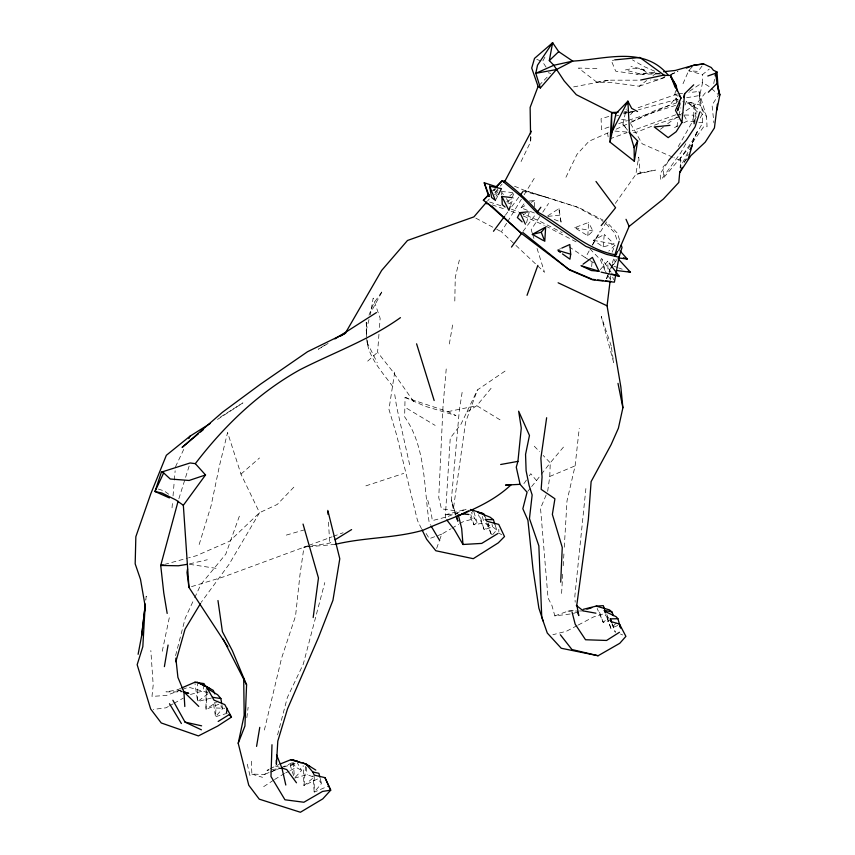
<?xml version="1.0" encoding="UTF-8"?>
<svg xmlns="http://www.w3.org/2000/svg" width="855" height="855" viewBox="0 0 855 855"><rect width="100%" height="100%" fill="white"/><g stroke="black" fill="none" stroke-linecap="round" stroke-linejoin="round"><path stroke-width="0.64" stroke-dasharray="4.28 3.21" d="M314.255 776.447L314.191 792.179L328.587 785.927M693.854 123.986L693.747 103.337L682.664 101.724M206.13 688.927L205.959 709.329L219.724 703.9L222.524 708.784L215.481 716.736L213.355 702.479M534.439 206.728L534.535 200.476L527.065 201.32M454.807 301.046L455.255 277.437L459.349 260.059M405.067 397.404L425.149 406.253L455.972 415.562L447.87 411.65L405.067 397.404L404.639 416.855C426.111 447.304 423.749 487.596 429.253 522.929L430.557 525.13M547.67 491.358L549.776 476.449L550.257 462.812L564.76 445.562M680.217 168.296L680.698 158.057L693.031 139.846L702.746 122.767L702.158 113.747L697.327 108.51L689.077 103.583L685.443 103.327M293.639 775.667L290.39 765.834L290.572 762.19M206.921 690.99L205.959 709.329L218.046 700.982M587.834 235.82L588.561 222.428L574.71 227.687L587.834 235.82L592.91 230.968L588.561 222.428M680.698 158.057L680.163 167.666L689.558 149.112M214.584 702.404L215.994 708.004L215.481 716.736L227.9 713.091M561.596 593.434L562.75 573.63M563.21 565.7L564.065 551.176M564.289 547.211L566.993 500.987L575.116 465.847L579.252 428.302M445.263 518.034L450.243 438.123L461.069 424.037L477.443 389.912L505.369 370.867M521.069 161.552L530.656 141.727L530.987 136.469M413.628 401.583L391.985 370.568L377.589 352.281L379.075 332.702M379.46 327.486L380.154 318.349L373.175 298.117L370.268 314.64M591.671 266.6L592.098 261.341M172.037 507.827L172.592 501.212M173.031 495.932L174.249 481.376M174.356 480.061L175.136 470.795M305.598 766.401L303.974 785.521L318.071 778.745L321.48 783.565L314.191 792.179L313.037 775.742M446.214 368.965L443.008 406.51L438.754 497.589L441.469 508.832L454.422 510.627L457.938 513.438L444.429 515.084L466.445 509.131L447.379 516.709L432.299 520.631L431.177 512.22L427.628 499.865M603.16 246.86L604.271 234.43L593.391 240.341L603.16 246.86L614.264 244.049L604.271 234.43M585.889 488.568L574.849 596.095L575.191 602.187M145.82 599.857L146.226 596.181L145.778 600.114M610.246 279.938L611.047 273.461M246.817 717.762L248.132 707.277M694.613 124.05L696.034 112.892L693.747 103.337M421.494 528.721L417.497 520.535L396.741 435.377L388.95 409.342L394.764 371.818M203.821 684.812L203.009 690.926L189.041 694.891M307.629 545.853L303.963 547.2L299.934 575.084L295.552 616.028L281.562 658.211L264.259 730.544M676.925 126.711L678.058 119.198M462.127 392.36L459.338 410.25L451.344 500.079L453.342 509.291L465.59 422.167L477.443 389.912M449.335 343.988L453.139 321.897M675.525 90.769L674.894 94.349L676.668 102.579M713.754 83.555L714.684 78.393M162.268 651.264L169.44 617M627.517 130.152L622.921 124.221L626.223 108.916M526.552 222.856L529.298 211.709M369.018 319.524L366.197 330.511L366.603 336.934M175.585 655.603L185.225 618.165L194.16 598.917M277.576 734.883L287.333 697.541L303.29 664.1L324.782 582.597M678.785 115.425L680.847 107.762M199.162 544.528L211.121 505.636L219.575 465.323L227.59 432.491L240.96 474.108L259.546 512.679L229.055 564.332L201.224 602.315M178.866 498.743L189.34 465.441M612.308 263.116L614.211 257.034M510.659 205.318L513.31 197.762M436.649 548.376L439.171 541.268M439.598 540.082L441.693 534.151L450.777 528.871M239.357 516.196L225.784 554.136L200.861 584.478L194.716 597.709M507.592 202.785L510.061 203.725L511.835 198.809M512.284 197.58L513.609 193.893M606.377 278.751L610.481 267.925M368.986 315.238L373.55 303.429L382.602 290.807L370.899 312.193M685.037 104.962L686.437 101.35L700.181 105.133L706.604 117.017L707.042 126.764L703.665 126.754L686.907 150.309L663.576 177.797L663.085 166.917L668.514 161.061M612.127 252.268L614.991 245.257L608.771 251.124M546.142 494.992L540.531 508.308L548.023 597.923L551.913 605.479L554.852 615.899L572.23 613.762M692.219 143.298L697.68 130.494L693.031 139.846M606.697 278.687L607.745 276.261M608.268 275.043L615.055 259.225M683.006 83.737L688.649 70.773L692.828 66.209M684.353 162.568L688.115 154.199M175.467 466.83L184.402 447.977M565.946 177.263L577.018 154.328L589.01 141.246L611.261 131.392M496.071 199.3L497.867 195.752M546.11 67.139L542.455 61.678L545.447 56.109M694.26 120.641L696.622 116.28M588.849 259.802L585.429 257.708L589.758 249.767M592.226 245.235L599.633 231.62M496.071 196.233L497.236 194.117M685.785 143.758L680.74 152.842L660.894 180.116L660.06 173.907L668.054 161.884M700.149 117.99L702.725 113.501L698.995 91.464L688.874 92.607M592.643 244.733L606.484 221.926L617.385 233.18L619.704 240.362M537.058 248.452L544.507 272.296L501.383 231.769L506.897 222.802M507.581 221.68L521.368 199.268M524.126 194.78L535.508 176.29M539.868 216.539L531.169 229.632L532.344 233.404M542.765 212.179L548.557 203.447M678.239 146.579L692.101 122.233L694.581 113.822L696.034 112.892M613.484 264.74L617.759 258.37M526.402 480.083L524.222 483.267L522.149 483.802M529.32 475.829L530.773 473.702L536.502 480.542L530.998 487.371M615.333 203.405L635.81 174.516L638.696 157.096L640.181 172.881L635.81 174.516L655.422 170.092L640.181 172.881M702.03 66.027L698.108 71.392L688.649 70.773L702.447 74.62L709.276 69.073M523.078 231.363L535.465 214.584M610.951 267.583L617 259.396M505.401 215.193L507.785 211.976M511.76 206.611L518.921 196.96M534.354 212.991L521.016 207.829L525.814 201.459M536.502 480.542L540.542 475.327M541.354 474.29L550.257 462.812L543.149 455.426M705.386 92.735L697.434 102.867L681.435 113.939M630.52 114.709L633.448 111.032L628.511 112.433M527.856 491.262L530.218 488.344M493.923 190.718L495.451 188.827M491.08 388.288L476.801 405.708L466.851 411.992M487.564 200.978L489.274 198.991M495.237 192.044L499.512 187.074M500.357 186.08L502.067 184.092M492.576 534.749L496.723 529.908L494.885 524.243M493.677 190.761L495.334 188.859M600.221 269.678L607.777 261.16L607.99 271.601M295.349 777.163L301.655 770.43L297.305 762.788M492.587 190.718L494.425 188.795M293.831 487.19L277.266 504.439L259.546 512.679L229.546 541.258L196.222 555.761L188.613 557.834M539.003 85.511L547.136 77.153M473.552 510.649L471.522 512.711L477.047 522.533L473.948 524.81L469.662 515.854M616.337 623.006L610.876 628.297L605.618 613.933M494.564 194.844L498.497 191.296M367.693 361.12L377.589 352.281M687.292 158.827L683.722 161.99L673.943 157.705M240.96 474.108L259.493 457.981M606.911 614.66L608.279 618.037L603.17 622.333L597.164 608.429M488.12 523.207L489.242 525.579L484.09 529.726L478.511 514.753M596.886 68.528L578.493 68.069L596.758 82.112L613.195 82.753L639.23 86.216L646.626 80.52M652.964 75.635L657.196 72.386L636.975 74.257L615.718 71.189L611.24 60.427L613.772 60.181M660.477 129.244L663.566 126.871M667.68 123.697L680.366 114.677M207.957 693.747L197.633 701.581L194.993 683.562M494.863 192.781L498.048 190.398M509.911 195.656L513.021 193.412M689.515 91.229L702.607 82.486L702.447 74.62M263.682 786.653L273.45 780.252M274.53 779.536L284.555 773.465M217.469 419.452L242.916 402.897L219.265 417.774M547.788 215.802L558.999 208.62L561.062 222.076L551.464 218.378M506.684 201.866L512.198 198.446M324.921 345.099L318.263 349.235L330.853 341.808M191.509 586.637L223.433 576.911L303.963 547.2L329.709 543.085L332.99 541.065M451.91 528.219L458.729 524.254M459.862 523.602L463.271 521.625L474.407 518.59M168.339 706.508L166.041 707.801L153.28 709.426M169.493 705.867L172.945 703.932M174.089 703.291L183.291 698.118M521.016 207.829L526.648 204.762M531.158 202.314L534.535 200.476M577.114 625.625L566.544 631.204L552.886 634.709M578.29 625.005L593.562 616.947L603.79 613.751L608.279 618.037M269.058 769.276L266.952 770.376L279.446 768.474M270.116 768.72L278.912 764.53M674.51 127.577L677.983 125.803M683.765 122.842L687.238 121.057L697.573 122.201M285.73 772.867L289.236 771.071M290.401 770.462L296.257 767.469L301.655 770.43M523.335 214.626L525.718 213.461M616.092 129.201L629.408 123.024M630.616 122.457L669.935 104.973L675.311 98.421L678.368 99.982M670.598 74.845L677.844 71.51M557.171 250.173L560.624 248.634M281.338 767.608L292.207 762.82L294.761 762.799M290.39 765.834L296.151 763.291M180.597 688.414L177.049 689.953L165.956 691.855L181.367 691.909M664.998 76.843L657.944 79.814L650.334 79.975M670.865 74.364L677.919 71.392M549.776 476.449L575.116 465.847M617.78 625.497L610.876 628.297L606.131 613.954M251.327 761.228L251.894 774.096L264.174 774.47L269.09 772.535M270.319 772.054L280.333 768.175L270.394 772.044M264.174 774.47L269.154 772.525M181.132 689.921L166.469 695.404L151.987 696.419L153.195 684.962L150.833 650.548M182.361 689.461L188.474 687.174L208.983 692.956M675.717 114.816L632.198 130.762M308.858 545.394L332.071 536.812M333.29 536.363L343.058 532.751M441.693 534.151L429.328 538.671L425.192 532.002M554.852 615.899L567.977 611.122L575.607 610.235M609.711 138.905L627.196 132.568M677.502 93.89L636.751 108.222M676.968 102.739L655.154 110.402L633.149 121.1L630.584 120.715M608.942 127.032L601.567 129.597L601.076 118.717L610 116.098M618.774 123.622L627.378 120.63M628.607 120.202L676.059 105.251M278.922 768.677L282.577 767.405M283.785 766.988L296.054 763.098M639.23 86.216L664.549 77.623M496.723 529.908L492.683 526.883L484.09 529.726L479.986 515.683M365.887 485.864L403.731 473.403M679.928 116.697L660.124 122.992L635.201 132.707L631.407 132.407M573.448 613.388L578.333 611.859M624.011 111.973L630.381 110.092M677.502 99.255L638.482 109.782M286.297 535.102L303.952 529.993M616.188 115.949L618.646 115.243M623.584 113.843L627.281 112.785M164.523 564.428L187.352 558.187M294.451 778.125L307.212 774.63L314.02 777.206L303.974 785.521L303.119 765.61M611.314 620.185L603.17 622.333L598.489 609.209M211.431 698.011L197.633 701.581L197.526 683.647M189.564 563.851L207.305 559.758M447.87 411.65L476.801 405.708L501.393 420.649M573.652 86.889L609.316 80.178L640.192 80.178M489.242 525.579L484.048 522.929L473.948 524.81L470.25 512.744M335.139 544.4L303.963 547.2M686.651 97.716L699.721 95.514L702.607 82.486L709.832 86.986L718.553 94.884L712.044 105.09L713.904 122.874M596.758 82.112L609.316 80.178M678.763 93.751L682.557 93.323M547.948 216.39L559.544 215.161L561.062 222.076M623.573 112.849L627.388 112.486M628.66 112.358L635.009 111.749M631.076 111.749L634.955 111.599M567.977 611.122L578.236 610.994M579.519 610.983L583.367 610.94M659.654 73.936L636.975 74.257M677 114.848L693.651 115.19M215.994 708.004L224.78 708.282M614.959 131.072L630.135 132.301M501.19 191.456L512.765 192.546M660.851 73.925L646.775 72.493L641.474 68.913L630.969 66.508M698.866 122.34L702.746 122.767M621.585 119.401L629.291 120.534M189.575 564.343L218.869 568.746M593.391 240.341L614.264 244.049M574.71 227.687L592.91 230.968M644.328 70.035L633.993 68.154L625.208 69.992L642.757 74.631L646.775 72.493L644.328 70.035L641.474 68.913M522.843 191.028L547.574 197.633L579.198 207.712L603.074 220.152M548.215 72.728L550.759 73.445M181.645 691.257L177.049 689.953L181.72 691.31M251.894 774.096L262.517 777.334M514.55 186.23L525.152 190.654L547.574 197.633M158.293 489.049L164.395 491.016L169.664 494.938M275.374 765.962L279.756 767.384M525.152 190.654L576.986 207.049L603.149 221.338M489.637 202.015L501.746 206.012M511.429 209.208L518.675 211.976M492.224 204.911L506.096 209.55M511.151 211.228L516.196 212.916M613.943 266.226L617.481 267.497M618.657 267.925L622.194 269.207M536.78 59.337L542.455 61.678M523.271 215.92L544.282 225.314M620.473 634.025L622.643 634.955M519.872 212.5L539.088 220.868L562.13 232.549M672.725 157.17L642.191 143.8L630.253 123.013M654.759 71.243L643.783 66.412L632.476 59.903M576.131 241.858L545.415 225.902M475.829 218.153L495.569 228.67M496.734 229.29L501.383 231.769M677.962 96.177L674.894 94.349L677.47 101.692M406.82 408.359L435.152 425.405M589.982 260.508L595.668 264.003M498.839 532.964L501.671 534.77M569.067 246.753L585.429 257.708M689.077 103.583L697.456 112.069M589.95 248.88L600.199 259.45L605.222 271.014M534.279 446.203L539.601 451.739M606.003 223.754L614.606 232.72L617.438 241.58M292.207 762.82L296.257 767.469M622.921 124.221L627.068 129.265M392.798 386.631C382.367 372.011 367.661 357.08 366.688 338.227M501.928 192.482L503.403 194.523M506.363 198.617L510.061 203.725M607.702 275.428L610.641 279.628M611.101 272.189L601.61 258.563L606.238 273.333M684.032 115.34L687.238 121.057M366.934 342.075L377.215 362.638M484.753 516.11L485.875 518.472M486.613 522.907L491.743 535.722L487.874 523.72M612.03 623.947L615.269 632.198M612.116 623.68L615.29 632.123M612.746 277.18L613.569 279.681M455.95 515.309L451.344 500.079L455.95 514.956M532.74 234.655L533.915 238.417M706.604 117.017L698.995 91.464L700.181 105.133M473.894 511.835L477.047 522.533M492.01 524.446L492.683 526.883M482.38 516.463L484.048 522.929M320.187 778.445L321.48 783.565M247.255 764.178L250.355 777.131M409.641 464.693L396.592 406.627L394.273 391.515M221.915 704.958L222.524 708.784M501.372 192.632L501.735 194.993M306.165 767.095L307.212 774.63M607.616 133.145L608.119 136.864M367.19 340.397L367.939 347.814M558.999 208.62L559.544 215.161M293.372 762.542L294.355 776.832M328.491 522.17L329.709 543.085M530.581 136.447L530.656 141.727M498.796 529.288L498.818 531.735M366.239 322.324L366.688 335.459L366.239 322.324M611.229 346.019L601.268 316.425L613.644 362.477L611.229 346.019"/><path stroke-width="1.28" d="M271.986 744.737L270.982 776.522L284.95 799.778L303.899 802.247L322.559 791.42L330.703 790.191L324.975 777.633L314.266 775.143L312.77 771.958L305.823 763.857L290.689 759.753L280.087 764.049M217.972 600.541L222.407 631.653L232.357 650.698L246.582 684.844L244.925 726.023L238.214 743.262L248.762 785.253L259.257 799.158L300.404 812.25L322.784 798.869L330.703 790.191L324.975 777.633M560.72 582.148L562.259 547.424L552.362 514.4L554.927 498.775L541.151 489.37L542.059 477.122L540.884 458.216L546.644 417.732M629.045 132.13L637.659 141L634.325 161.242L610.043 142.122L611.646 112.497L576.323 94.713L564.172 80.926L553.816 65.279L549.316 60.609L552.619 42.75L558.7 51.653L572.722 61.111C605.051 59.38 644.371 45.401 668.45 75.454M210.255 423.439L189.992 436.189L166.351 455.288L150.822 493.698L135.849 536.694L135.176 563.84L140.477 579.273L145.136 605.981L142.828 646.658L137.163 664.709L150.651 708.987L161.253 722.967L198.413 735.92L217.726 726.045L231.47 717.11L224.801 704.616L214.028 700.16L206.151 686.373L197.516 682.365L194.801 682.269L181.784 687.901M669.978 125.343L654.246 126.957L668.161 137.623L676.177 131.713L681.895 122.628L684.641 93.729L693.704 84.837M679.821 171.363L678.795 182.457L663.373 199.055L629.141 226.393L618.699 250.718M543.085 620.922L538.874 608.14L532.964 568.885L527.93 520.321L522.843 508.746L527.075 492.245L520.086 484.336L516.27 467.183L517.927 461.379L521.283 428.056L518.643 411.202L529.469 435.462L525.558 454.4L526.114 470.774L529.106 485.469L532.152 494.96L529.459 518.568L538.853 545.853L541.749 617.128L547.275 633.031L561.243 648.261L598.105 655.742L619.779 643.291L625.903 636.355L619.48 624.086L611.111 621.596L610.31 618.86L617.919 618.721L620.58 628.136M138.115 654.289L141.674 635.554L145.318 604.058M141.674 635.554L145.136 605.981M577.606 611.913L578.75 615.557L576.815 604.913L588.347 519.498L591.115 481.611L611.09 444.696L618.4 428.216L622.889 407.75L620.858 386.984L607.071 305.801L610.085 281.231M717.398 104.139L714.427 127.951L705.172 142.219L690.861 155.663L680.046 172.133L682.194 167.345M313.176 617.545L318.466 578.001L303.044 524.072M561.767 248.11L569.815 244.509L570.691 254.192L569.954 259.183L562.494 253.924M187.555 568.917L187.01 572.497L188.955 587.406L227.879 646.893M610.043 142.122L615.953 113.587L627.88 101.253L631.706 108.403L637.552 111.503M256.575 746.383L259.77 727.359M164.384 666.622L168.072 645.044M675.952 88.386L676.369 85.992L670.48 75.454L662.785 75.326L640.662 80.049M715.154 75.817L715.624 73.231L716.982 71.97L713.391 70.228L711.221 67.492L703.601 63.89L693.929 65.215L675.226 70.473L663.63 71.702M621.254 245.15L622.023 247.544L619.009 257.248L614.392 282.171L592.601 279.831L569.687 270.084L521.454 233.426L488.066 203.768L486.121 203.608M226.425 712.814L227.291 708.357M716.885 110.081L719.825 95.001L718.029 86.729L716.982 71.97M238.214 743.262L244.167 715.229L243.696 678.143M627.324 103.808L627.88 101.253L629.558 132.29L634.111 147.659L634.325 161.242M678.143 108.318L677.577 110.701L679.992 103.904L679.308 101.328M178.096 501.212L160.719 565.465L163.765 592.868L167.174 613.42M683.615 97.556L684.641 93.729M175.82 661.791L185.043 629.13L200.551 603.438M688.136 159.222L692.422 144.634L690.274 149.411M614.595 255.816L619.17 241.217M699.743 112.315L695.072 126.882L686.383 140.081L668.492 160.612M617.449 251.37L616.252 254.929C586.017 249.895 564.343 226.415 538.265 212.393C528.134 200.754 516.666 190.505 504.589 180.961L503.67 180.929M188.955 587.406L183.344 505.294L205.531 474.953L195.325 463.645L190.12 462.972L161.403 472.131L154.99 491.507L169.376 497.92M510.211 206.579L508.885 210.362L501.896 196.468L512.038 197.623M527.033 295.317L537.848 265.392M551.422 44.973L552.619 42.75L534.514 58.397L531.714 68.047L538.094 86.441L530.132 107.42L530.538 133.818M671.378 78.115L670.48 75.454L681.018 98.09L675.493 110.37L681.895 122.628M161.403 472.131L163.679 472.922L154.99 491.507L162.055 493.079L175.916 499.972L183.344 505.294M188.87 438.551L189.992 436.189M498.454 194.566L501.447 188.645L489.594 186.208L491.614 197.494L494.511 199.739M627.88 101.253L611.667 132.301L611.646 112.497L618.122 112.251M531.318 131.2L505.476 180.116L503.777 182.104M528.134 211.826L519.99 212.649L517.371 217.555L522.127 221.873M634.111 147.659L637.659 141M334.925 338.901L346.029 332.007L381.651 270.437L407.493 240.479L473.916 216.881L486.709 201.972M552.619 42.75L537.517 65.204L535.786 73.316L540.392 87.969L556.402 69.554L572.722 61.111L553.816 65.279L535.786 73.316L556.402 69.554M511.472 247.084L521.529 233.458M537.004 212.489L540.873 207.241M493.474 231.267L504.61 216.262M520.513 194.822L522.897 191.606M601.225 225.57L615.579 207.744L595.988 181.474M195.325 463.645C223.999 426.164 258.467 392.755 299.945 369.745C333.61 352.581 369.499 339.788 400.45 317.654M541.268 232.282L545.65 227.056L544.774 241.324L541.268 232.282L532.334 234.366L543.641 240.693M521.454 233.426L492.779 207.134L483.374 200.305L488.739 194.726M495.9 187.277L502.163 180.768L522.373 197.655L537.645 213.622L585.867 246.368L606.526 254.363L619.009 257.248M483.374 200.305L488.9 194.555M496.274 186.882L502.163 180.768M708.357 92.233L717.014 83.437L715.624 73.231L707.812 76.01M549.316 60.609L558.7 51.653M198.413 433.752L182.094 447.411L222.386 412.313L260.657 384.066L307.565 351.704L345.741 333.033L340.012 336.41M200.455 432.042L203.511 429.488M583.067 264.184L592.419 257.398L599.024 271.227L591.35 270.543L582.148 266.236M346.029 332.007L376.424 312.577M619.437 632.294L606.58 640.459L585.536 639.754L575.169 624.15L572.091 612.169M218.164 721.449L229.749 714.267M335.181 539.708L351.608 529.587M497.984 533.456L481.728 543.406L462.983 544.485L454.379 529.662L446.78 519.979M532.334 234.366L544.539 227.665M335.139 544.4C364.059 537.314 394.347 538.426 422.99 530.25C453.032 516.698 486.923 507.795 511.29 484.593L505.54 485.095L520.086 484.336M458.312 515.843L468.326 510.959M686.362 68.079L693.672 65.29L703.601 63.89M205.531 474.953L189.105 480.467L170.263 479.014L163.679 472.922M586.883 609.209L591.767 607.691M163.262 564.77L160.719 565.465L178.364 565.775L187.053 564.353M583.238 609.337L596.17 606.11L603.267 605.65L604.635 609.027M500.667 464.5L517.927 461.379M614.681 59.861L639.839 57.477L664.955 75.753L662.785 75.326M494.885 524.243L493.41 519.722L485.213 519.423L487.094 521.315L498.732 524.393L504.514 536.566L498.273 542.882L473.253 558.689L435.815 550.748L426.645 539.259L422.071 529.897M461.615 513.791L468.968 514.507M619.394 258.05L627.26 259.001L620.249 251.146M617.321 270.597L630.445 272.2L618.603 259.289M592.365 279.318L594.995 279.638M597.634 279.959L602.893 280.6M605.522 280.921L610.791 281.562M194.801 682.269L203.992 683.583L205.243 685.934M212.585 697.285L220.889 698.578L221.712 703.686M595.924 613.195L583.367 610.94L576.334 605.415M290.689 759.753L297.508 761.142M605.18 612.736L604.303 610.342L611.902 611.902L613.388 615.611M471.18 510.146L473.552 510.649M312.77 771.958L318.894 773.315L319.866 777.163M601.108 272.136L619.138 276.154L609.294 263.158M172.881 700.245L185.033 722.112L201.62 725.831M598.105 655.742L571.942 649.533L560.346 634.763M484.753 516.11L483.631 513.737L477.582 512.252L489.979 517.125L493.41 519.722M611.646 112.497L615.953 113.587M470.368 509.473L483.631 513.737M611.72 273.985L619.138 276.154M182.885 691.652L188.731 693.362L183.932 691.909L177.904 677.342L175.852 658.158M558.401 250.536L570.691 254.192M276.518 754.815L281.936 768.1L286.735 769.543L296.482 782.785M623.455 257.836L627.26 259.001M580.994 265.691L599.024 271.227M488.707 196.49L484.229 182.756L496.99 186.946M628.083 271.345L630.445 272.2M293.19 759.945L301.227 762.895M568.372 269.079L591.168 278.805M558.123 282.781L607.071 305.801M185.033 722.112L201.406 729.828M596.17 606.11L609.348 609.839L611.902 611.902M197.516 682.365L209.678 688.414M303.012 762.959L309.873 766.454M206.151 686.373L213.258 690.37L214.862 693.907M207.06 688.361L217.64 694.752L220.889 698.578M305.823 763.857L315.826 770.099M538.094 86.441L540.392 87.969M558.24 250.921L560.367 252.428M522.736 232.421L569.687 270.084M505.102 207.07L502.259 204.612L501.896 196.468M198.777 706.412L183.932 691.909L184.808 706.519M617.919 618.721L616.06 616.69L605.34 611.571L604.303 610.342M229.332 714.695L231.47 717.11M679.105 95.236L681.018 98.09M673.516 81.492L676.369 85.992L677.021 91.1M169.504 703.74L181.388 723.522M431.209 526.231L439.652 540.51M718.606 92.714L719.825 95.001L717.014 83.437M223.091 638.984L246.582 684.844M519.99 212.649L525.398 224.181M626.02 219.308L629.141 226.393M489.594 186.208L495.473 200.487M670.48 75.454L675.268 87.541M610.31 618.86L611.667 622.483M484.229 182.756L489.327 196.372M456.335 516.484L457.874 521.155L456.335 516.196M416.599 343.817L434.158 400.525M458.248 514.689L461.668 528.476L462.983 544.485M327.807 510.403L339.788 558.775L332.937 600.328L318.52 637.306L287.537 708.795L277.811 741.082L276.411 764.285L276.261 760.277M281.936 768.1L285.805 785.029M618.005 383.393L622.889 407.75M619.48 624.086L619.725 626.576M718.029 86.729L718.253 90.224M327.882 511.707L328.031 514.325"/></g></svg>
